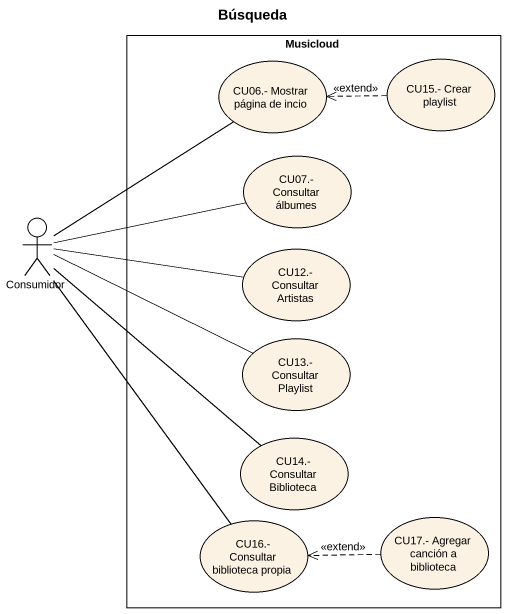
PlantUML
@startuml
title Búsqueda
rectangle Musicloud {
  usecase "CU06.- Mostrar página de incio" as CU06_Mostrar_página_de_incio
  usecase "CU15.- Crear playlist" as CU15_Crear_playlist
  usecase "CU07.- Consultar álbumes" as CU07_Consultar_álbumes
  usecase "CU12.- Consultar Artistas" as CU12_Consultar_Artistas
  usecase "CU13.- Consultar Playlist" as CU13_Consultar_Playlist
  usecase "CU14.- Consultar Biblioteca" as CU14_Consultar_Biblioteca
  usecase "CU17.- Agregar canción a biblioteca" as CU17_Agregar_canción_a
  usecase "CU16.- Consultar biblioteca propia" as CU16_Consultar_biblioteca
}
actor Consumidor
CU15_Crear_playlist .left.> CU06_Mostrar_página_de_incio : <<extend>>
Consumidor -up- CU06_Mostrar_página_de_incio
Consumidor -right- CU07_Consultar_álbumes
Consumidor -right- CU12_Consultar_Artistas
Consumidor -right- CU13_Consultar_Playlist
Consumidor -- CU14_Consultar_Biblioteca
Consumidor -- CU16_Consultar_biblioteca
CU17_Agregar_canción_a .left.> CU16_Consultar_biblioteca : <<extend>>
@enduml
